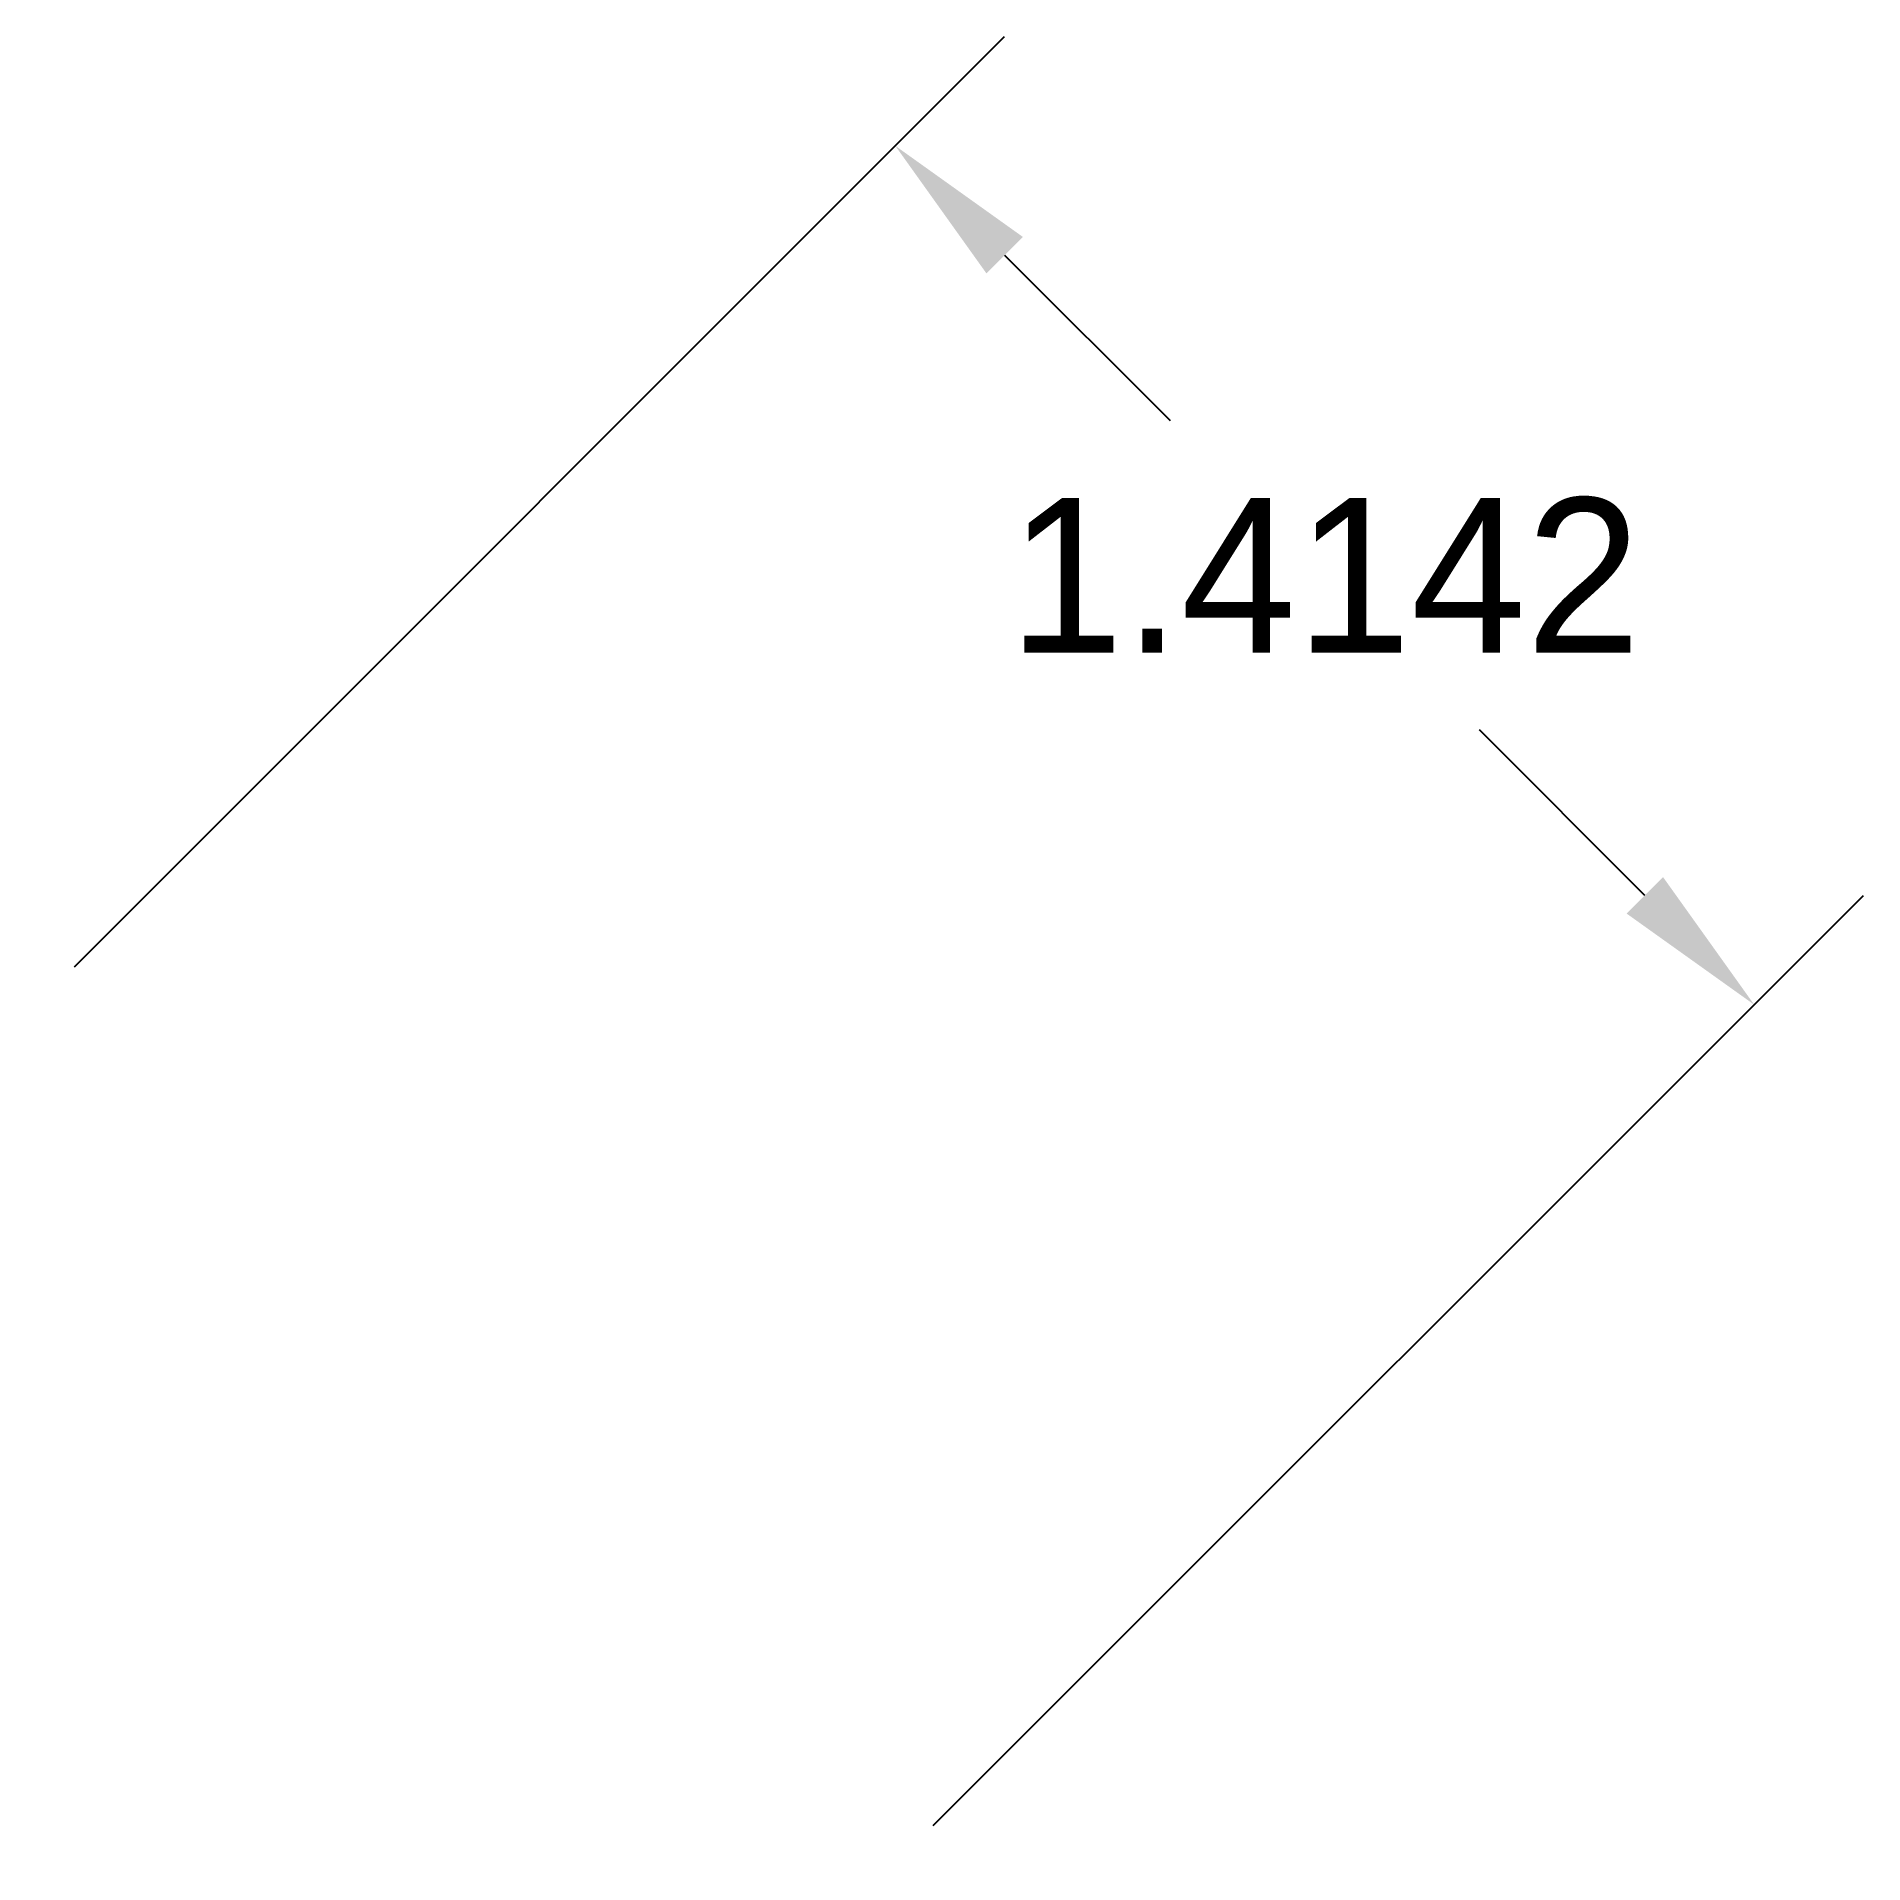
# Model space of a CAD drawing. Extents: x 6 to 8.13, y 7 to 9.13.
import ezdxf
from ezdxf.enums import TextEntityAlignment as Align

# ---------------------------------------------------------------- set-up
doc = ezdxf.new("R2010")
doc.units = 0
doc.layers.get('0').update_dxf_attribs({"linetype": 'CONTINUOUS'})
doc.layers.get('DEFPOINTS').update_dxf_attribs({"linetype": 'CONTINUOUS'})
doc.dimstyles.get("Standard").update_dxf_attribs({"dimtxt": 2.5, "dimasz": 2.5, "dimexe": 1.25, "dimexo": 0.625, "dimtad": 1, "dimcen": 2.5, "dimazin": 3, "dimtfac": 1, "dimtmove": 0, "dimatfit": 3})

# ---------------------------------------------------------------- blocks, each defined once
blk = doc.blocks.new('*D')
at = {"color": 0, "linetype": 'BYBLOCK'}
for p, q in [((6.044194, 8.044194), (7.127279, 9.127279)), ((7.127279, 8.872721), (7.32, 8.68)), ((7.872721, 8.127279), (7.68, 8.32)), ((7.044194, 7.044194), (8.127279, 8.127279))]:
    blk.add_line(p, q, dxfattribs=at)
for points in [[(7.148492, 8.893934), (7.106066, 8.851508), (7, 9)], [(7.893934, 8.148492), (7.851508, 8.106066), (8, 8)]]:
    blk.add_solid(points, dxfattribs=at)
at = {"layer": 'DEFPOINTS', "color": 0, "linetype": 'BYBLOCK'}
for p in [(6, 8), (8, 8), (7, 7)]:
    blk.add_point(p, dxfattribs=at)
at = {"color": 0, "linetype": 'BYBLOCK'}
blk.add_text('1.4142', height=0.18, dxfattribs=at).set_placement((7.5, 8.5), align=Align.MIDDLE_CENTER)

msp = doc.modelspace()

# ---------------------------------------------------------------- dimensions: what is measured, and where the dimension line sits
at = {"color": 0}
dim = msp.add_aligned_dim(p1=(6, 8), p2=(7, 7), distance=1.4142, dimstyle='Standard', dxfattribs=at)
dim.commit()
dim.dimension.update_dxf_attribs({"geometry": '*D', "text_midpoint": (7.5, 8.5)})

doc.saveas('drawing.dxf')
